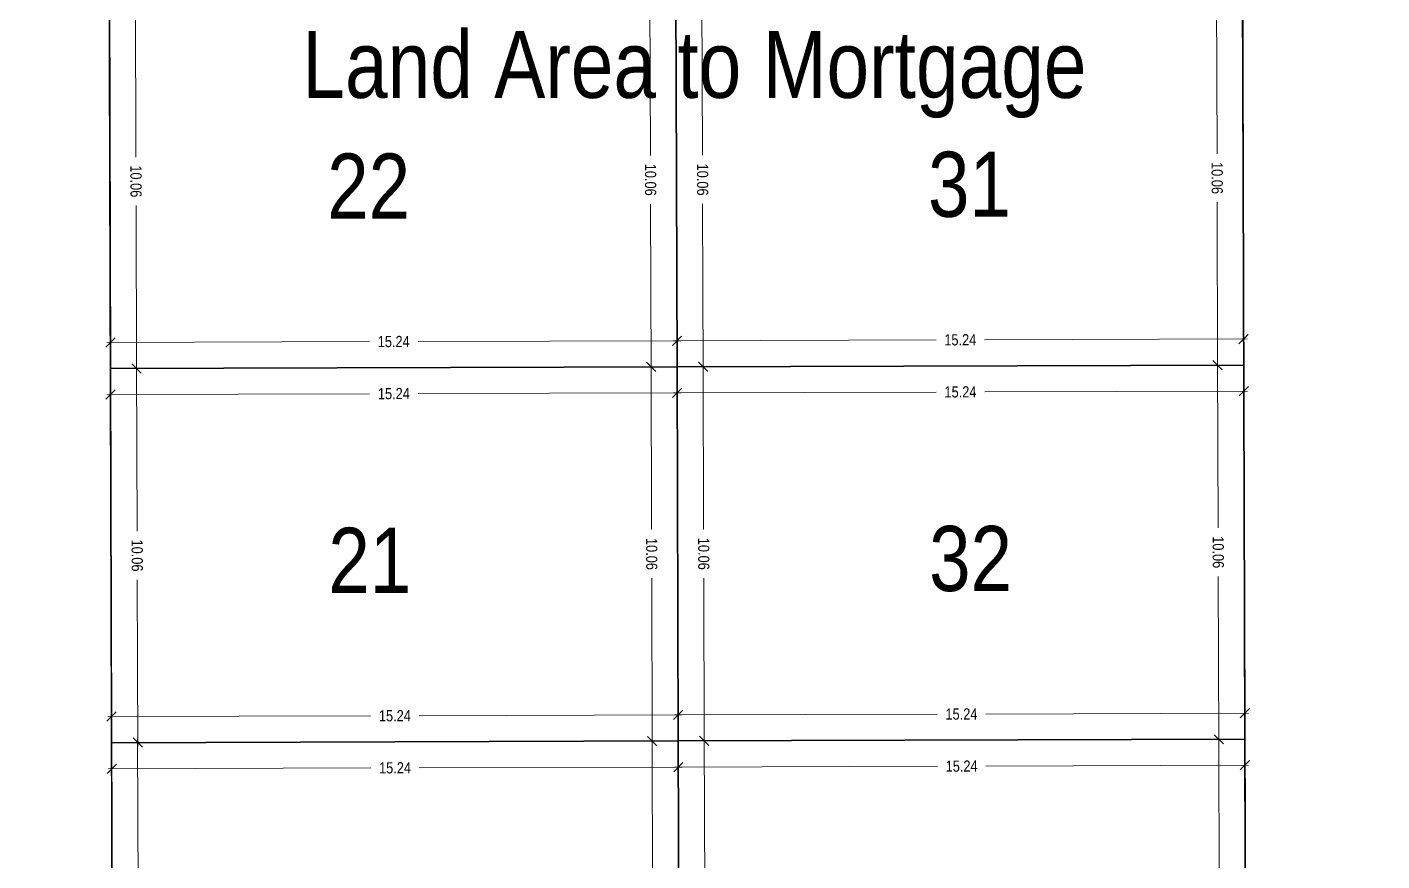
# Model space of a CAD drawing. Header units: millimetres. Extents: x 29397 to 29927, y 26123 to 26652.
# Drawn here: x 29546.64 to 29583.08, y 26310.89 to 26333.3 of the extents above; entities that cross this region are included whole.
import ezdxf
from ezdxf.enums import TextEntityAlignment as Align

# ---------------------------------------------------------------- set-up
doc = ezdxf.new("R2010")
doc.units = ezdxf.units.MM
doc.header["$LTSCALE"] = 0.3
for name, color, linetype in [('_IndivSubPlot', 180, 'Continuous'), ('_IndivSubPlot_DIMENSION', 7, 'Continuous'), ('_InternalRoad', 3, 'Continuous'), ('_MortgageArea', 147, 'Continuous')]:
    doc.layers.add(name, color=color, linetype=linetype)
doc.layers.get('0').off()
doc.styles.add('PreDCRFont', font='ARIALN.TTF')
doc.dimstyles.new('PDCR-PLOT-INT', dxfattribs={"dimtxt": 0.3, "dimasz": 0.25, "dimexe": 0.25, "dimexo": 0.25, "dimgap": 0.25, "dimtad": 0, "dimzin": 0, "dimdsep": 46, "dimtxsty": 'PreDCRFont', "dimblk": 'OBLIQUE', "dimcen": 0.5, "dimdle": 0.1, "dimadec": 0, "dimazin": 0, "dimtfac": 1, "dimtix": 1, "dimtofl": 0, "dimtmove": 1, "dimatfit": 1, "dimfxl": 1, "dimtolj": 1, "dimtzin": 0, "dimlwd": 15, "dimarcsym": 0})

# ---------------------------------------------------------------- blocks, each defined once
blk = doc.blocks.new('_Oblique')
at = {"color": 0, "linetype": 'ByBlock', "lineweight": -2}
blk.add_line((-0.5, -0.5), (0.5, 0.5), dxfattribs=at)
blk = doc.blocks.new('*D1065')
at = {"layer": '_IndivSubPlot_DIMENSION', "color": 0, "lineweight": 15, "transparency": 16777216}
for p, q in [((29564.058, 26313.411), (29571.125, 26313.432)), ((29579.498, 26313.458), (29572.431, 26313.436))]:
    blk.add_line(p, q, dxfattribs=at)
at = {"layer": '_IndivSubPlot_DIMENSION', "color": 0, "lineweight": 15, "transparency": 16777216, "xscale": 0.25, "yscale": 0.25, "zscale": 0.25}
for p, rotation in [((29564.158, 26313.411), 180.1735333746334), ((29579.398, 26313.457), 0.1735333746334345)]:
    blk.add_blockref('_Oblique', p, dxfattribs=dict(at, rotation=rotation))
at = {"layer": '_IndivSubPlot_DIMENSION', "color": 0, "lineweight": 15, "transparency": 16777216, "insert": (29571.778, 26313.434), "char_height": 0.3, "attachment_point": 5, "rotation": 0.1735, "style": 'PreDCRFont'}
blk.add_mtext('\\A1;15.24', dxfattribs=at)
blk = doc.blocks.new('*D1066')
at = {"layer": '_IndivSubPlot_DIMENSION', "color": 0, "lineweight": 15, "transparency": 16777216}
for p, q in [((29564.855, 26314.213), (29564.869, 26309.737)), ((29564.886, 26303.953), (29564.873, 26308.43))]:
    blk.add_line(p, q, dxfattribs=at)
at = {"layer": '_IndivSubPlot_DIMENSION', "color": 0, "lineweight": 15, "transparency": 16777216, "xscale": 0.25, "yscale": 0.25, "zscale": 0.25}
for p, rotation in [((29564.856, 26314.113), 90.17353337461233), ((29564.886, 26304.053), 270.1735333746123)]:
    blk.add_blockref('_Oblique', p, dxfattribs=dict(at, rotation=rotation))
at = {"layer": '_IndivSubPlot_DIMENSION', "color": 0, "lineweight": 15, "transparency": 16777216, "insert": (29564.871, 26309.083), "char_height": 0.3, "attachment_point": 5, "rotation": 270.1735, "style": 'PreDCRFont'}
blk.add_mtext('\\A1;10.06', dxfattribs=at)
blk = doc.blocks.new('*D1068')
at = {"layer": '_IndivSubPlot_DIMENSION', "color": 0, "lineweight": 15, "transparency": 16777216}
for p, q in [((29578.695, 26314.255), (29578.709, 26309.779)), ((29578.726, 26303.995), (29578.713, 26308.472))]:
    blk.add_line(p, q, dxfattribs=at)
at = {"layer": '_IndivSubPlot_DIMENSION', "color": 0, "lineweight": 15, "transparency": 16777216, "xscale": 0.25, "yscale": 0.25, "zscale": 0.25}
for p, rotation in [((29578.696, 26314.155), 90.1735333746123), ((29578.726, 26304.095), 270.1735333746123)]:
    blk.add_blockref('_Oblique', p, dxfattribs=dict(at, rotation=rotation))
at = {"layer": '_IndivSubPlot_DIMENSION', "color": 0, "lineweight": 15, "transparency": 16777216, "insert": (29578.711, 26309.125), "char_height": 0.3, "attachment_point": 5, "rotation": 270.1735, "style": 'PreDCRFont'}
blk.add_mtext('\\A1;10.06', dxfattribs=at)
blk = doc.blocks.new('*D1069')
at = {"layer": '_IndivSubPlot_DIMENSION', "color": 0, "lineweight": 15, "transparency": 16777216}
for p, q in [((29579.467, 26323.518), (29572.4, 26323.496)), ((29564.027, 26323.471), (29571.094, 26323.492))]:
    blk.add_line(p, q, dxfattribs=at)
at = {"layer": '_IndivSubPlot_DIMENSION', "color": 0, "lineweight": 15, "transparency": 16777216, "xscale": 0.25, "yscale": 0.25, "zscale": 0.25}
for p, rotation in [((29564.127, 26323.471), 180.173533374606), ((29579.367, 26323.517), 0.1735333746060164)]:
    blk.add_blockref('_Oblique', p, dxfattribs=dict(at, rotation=rotation))
at = {"layer": '_IndivSubPlot_DIMENSION', "color": 0, "lineweight": 15, "transparency": 16777216, "insert": (29571.747, 26323.494), "char_height": 0.3, "attachment_point": 5, "rotation": 0.1735, "style": 'PreDCRFont'}
blk.add_mtext('\\A1;15.24', dxfattribs=at)
blk = doc.blocks.new('*D1070')
at = {"layer": '_IndivSubPlot_DIMENSION', "color": 0, "lineweight": 15, "transparency": 16777216}
for p, q in [((29564.825, 26324.273), (29564.839, 26319.797)), ((29564.856, 26314.013), (29564.842, 26318.49))]:
    blk.add_line(p, q, dxfattribs=at)
at = {"layer": '_IndivSubPlot_DIMENSION', "color": 0, "lineweight": 15, "transparency": 16777216, "xscale": 0.25, "yscale": 0.25, "zscale": 0.25}
for p, rotation in [((29564.825, 26324.173), 90.17353337463284), ((29564.856, 26314.113), 270.1735333746328)]:
    blk.add_blockref('_Oblique', p, dxfattribs=dict(at, rotation=rotation))
at = {"layer": '_IndivSubPlot_DIMENSION', "color": 0, "lineweight": 15, "transparency": 16777216, "insert": (29564.84, 26319.143), "char_height": 0.3, "attachment_point": 5, "rotation": 270.1735, "style": 'PreDCRFont'}
blk.add_mtext('\\A1;10.06', dxfattribs=at)
blk = doc.blocks.new('*D1071')
at = {"layer": '_IndivSubPlot_DIMENSION', "color": 0, "lineweight": 15, "transparency": 16777216}
for p, q in [((29564.054, 26314.811), (29571.12, 26314.832)), ((29579.494, 26314.858), (29572.427, 26314.836))]:
    blk.add_line(p, q, dxfattribs=at)
at = {"layer": '_IndivSubPlot_DIMENSION', "color": 0, "lineweight": 15, "transparency": 16777216, "xscale": 0.25, "yscale": 0.25, "zscale": 0.25}
for p, rotation in [((29564.154, 26314.811), 180.1735333746334), ((29579.394, 26314.857), 0.1735333746334038)]:
    blk.add_blockref('_Oblique', p, dxfattribs=dict(at, rotation=rotation))
at = {"layer": '_IndivSubPlot_DIMENSION', "color": 0, "lineweight": 15, "transparency": 16777216, "insert": (29571.774, 26314.834), "char_height": 0.3, "attachment_point": 5, "rotation": 0.1735, "style": 'PreDCRFont'}
blk.add_mtext('\\A1;15.24', dxfattribs=at)
blk = doc.blocks.new('*D1072')
at = {"layer": '_IndivSubPlot_DIMENSION', "color": 0, "lineweight": 15, "transparency": 16777216}
for p, q in [((29578.665, 26324.315), (29578.678, 26319.839)), ((29578.696, 26314.055), (29578.682, 26318.532))]:
    blk.add_line(p, q, dxfattribs=at)
at = {"layer": '_IndivSubPlot_DIMENSION', "color": 0, "lineweight": 15, "transparency": 16777216, "xscale": 0.25, "yscale": 0.25, "zscale": 0.25}
for p, rotation in [((29578.665, 26324.215), 90.17353337463297), ((29578.696, 26314.155), 270.1735333746329)]:
    blk.add_blockref('_Oblique', p, dxfattribs=dict(at, rotation=rotation))
at = {"layer": '_IndivSubPlot_DIMENSION', "color": 0, "lineweight": 15, "transparency": 16777216, "insert": (29578.68, 26319.185), "char_height": 0.3, "attachment_point": 5, "rotation": 270.1735, "style": 'PreDCRFont'}
blk.add_mtext('\\A1;10.06', dxfattribs=at)
blk = doc.blocks.new('*D1074')
at = {"layer": '_IndivSubPlot_DIMENSION', "color": 0, "lineweight": 15, "transparency": 16777216}
for p, q in [((29564.794, 26334.333), (29564.808, 26329.857)), ((29564.826, 26324.073), (29564.812, 26328.55))]:
    blk.add_line(p, q, dxfattribs=at)
at = {"layer": '_IndivSubPlot_DIMENSION', "color": 0, "lineweight": 15, "transparency": 16777216, "xscale": 0.25, "yscale": 0.25, "zscale": 0.25}
for p, rotation in [((29564.795, 26334.233), 90.17353337461252), ((29564.825, 26324.173), 270.1735333746125)]:
    blk.add_blockref('_Oblique', p, dxfattribs=dict(at, rotation=rotation))
at = {"layer": '_IndivSubPlot_DIMENSION', "color": 0, "lineweight": 15, "transparency": 16777216, "insert": (29564.81, 26329.203), "char_height": 0.3, "attachment_point": 5, "rotation": 270.1735, "style": 'PreDCRFont'}
blk.add_mtext('\\A1;10.06', dxfattribs=at)
blk = doc.blocks.new('*D1075')
at = {"layer": '_IndivSubPlot_DIMENSION', "color": 0, "lineweight": 15, "transparency": 16777216}
for p, q in [((29564.023, 26324.871), (29571.09, 26324.892)), ((29579.463, 26324.918), (29572.396, 26324.896))]:
    blk.add_line(p, q, dxfattribs=at)
at = {"layer": '_IndivSubPlot_DIMENSION', "color": 0, "lineweight": 15, "transparency": 16777216, "xscale": 0.25, "yscale": 0.25, "zscale": 0.25}
for p, rotation in [((29564.123, 26324.871), 180.173533374606), ((29579.363, 26324.917), 0.1735333746060383)]:
    blk.add_blockref('_Oblique', p, dxfattribs=dict(at, rotation=rotation))
at = {"layer": '_IndivSubPlot_DIMENSION', "color": 0, "lineweight": 15, "transparency": 16777216, "insert": (29571.743, 26324.894), "char_height": 0.3, "attachment_point": 5, "rotation": 0.1735, "style": 'PreDCRFont'}
blk.add_mtext('\\A1;15.24', dxfattribs=at)
blk = doc.blocks.new('*D1076')
at = {"layer": '_IndivSubPlot_DIMENSION', "color": 0, "lineweight": 15, "transparency": 16777216}
for p, q in [((29578.634, 26334.375), (29578.648, 26329.899)), ((29578.665, 26324.115), (29578.652, 26328.592))]:
    blk.add_line(p, q, dxfattribs=at)
at = {"layer": '_IndivSubPlot_DIMENSION', "color": 0, "lineweight": 15, "transparency": 16777216, "xscale": 0.25, "yscale": 0.25, "zscale": 0.25}
for p, rotation in [((29578.635, 26334.275), 90.17353337463325), ((29578.665, 26324.215), 270.1735333746332)]:
    blk.add_blockref('_Oblique', p, dxfattribs=dict(at, rotation=rotation))
at = {"layer": '_IndivSubPlot_DIMENSION', "color": 0, "lineweight": 15, "transparency": 16777216, "insert": (29578.65, 26329.245), "char_height": 0.3, "attachment_point": 5, "rotation": 270.1735, "style": 'PreDCRFont'}
blk.add_mtext('\\A1;10.06', dxfattribs=at)
blk = doc.blocks.new('*D1102')
at = {"layer": '_IndivSubPlot_DIMENSION', "color": 0, "lineweight": 15, "transparency": 16777216}
for p, q in [((29549.555, 26334.287), (29549.568, 26329.81)), ((29549.586, 26324.027), (29549.572, 26328.504))]:
    blk.add_line(p, q, dxfattribs=at)
at = {"layer": '_IndivSubPlot_DIMENSION', "color": 0, "lineweight": 15, "transparency": 16777216, "xscale": 0.25, "yscale": 0.25, "zscale": 0.25}
for p, rotation in [((29549.555, 26334.187), 90.17353337463324), ((29549.585, 26324.127), 270.1735333746332)]:
    blk.add_blockref('_Oblique', p, dxfattribs=dict(at, rotation=rotation))
at = {"layer": '_IndivSubPlot_DIMENSION', "color": 0, "lineweight": 15, "transparency": 16777216, "insert": (29549.57, 26329.157), "char_height": 0.3, "attachment_point": 5, "rotation": 270.1735, "style": 'PreDCRFont'}
blk.add_mtext('\\A1;10.06', dxfattribs=at)
blk = doc.blocks.new('*D1103')
at = {"layer": '_IndivSubPlot_DIMENSION', "color": 0, "lineweight": 15, "transparency": 16777216}
for p, q in [((29548.783, 26324.825), (29555.85, 26324.846)), ((29564.223, 26324.871), (29557.156, 26324.85))]:
    blk.add_line(p, q, dxfattribs=at)
at = {"layer": '_IndivSubPlot_DIMENSION', "color": 0, "lineweight": 15, "transparency": 16777216, "xscale": 0.25, "yscale": 0.25, "zscale": 0.25}
for p, rotation in [((29564.123, 26324.871), 0.1735333746060383), ((29548.883, 26324.825), 180.173533374606)]:
    blk.add_blockref('_Oblique', p, dxfattribs=dict(at, rotation=rotation))
at = {"layer": '_IndivSubPlot_DIMENSION', "color": 0, "lineweight": 15, "transparency": 16777216, "insert": (29556.503, 26324.848), "char_height": 0.3, "attachment_point": 5, "rotation": 0.1735, "style": 'PreDCRFont'}
blk.add_mtext('\\A1;15.24', dxfattribs=at)
blk = doc.blocks.new('*D1104')
at = {"layer": '_IndivSubPlot_DIMENSION', "color": 0, "lineweight": 15, "transparency": 16777216}
for p, q in [((29563.394, 26334.329), (29563.408, 26329.852)), ((29563.426, 26324.069), (29563.412, 26328.546))]:
    blk.add_line(p, q, dxfattribs=at)
at = {"layer": '_IndivSubPlot_DIMENSION', "color": 0, "lineweight": 15, "transparency": 16777216, "xscale": 0.25, "yscale": 0.25, "zscale": 0.25}
for p, rotation in [((29563.395, 26334.229), 90.17353337461252), ((29563.425, 26324.169), 270.1735333746125)]:
    blk.add_blockref('_Oblique', p, dxfattribs=dict(at, rotation=rotation))
at = {"layer": '_IndivSubPlot_DIMENSION', "color": 0, "lineweight": 15, "transparency": 16777216, "insert": (29563.41, 26329.199), "char_height": 0.3, "attachment_point": 5, "rotation": 270.1735, "style": 'PreDCRFont'}
blk.add_mtext('\\A1;10.06', dxfattribs=at)
blk = doc.blocks.new('*D1105')
at = {"layer": '_IndivSubPlot_DIMENSION', "color": 0, "lineweight": 15, "transparency": 16777216}
for p, q in [((29548.787, 26323.425), (29555.854, 26323.446)), ((29564.227, 26323.471), (29557.161, 26323.45))]:
    blk.add_line(p, q, dxfattribs=at)
at = {"layer": '_IndivSubPlot_DIMENSION', "color": 0, "lineweight": 15, "transparency": 16777216, "xscale": 0.25, "yscale": 0.25, "zscale": 0.25}
for p, rotation in [((29548.887, 26323.425), 180.173533374606), ((29564.127, 26323.471), 0.1735333746060164)]:
    blk.add_blockref('_Oblique', p, dxfattribs=dict(at, rotation=rotation))
at = {"layer": '_IndivSubPlot_DIMENSION', "color": 0, "lineweight": 15, "transparency": 16777216, "insert": (29556.507, 26323.448), "char_height": 0.3, "attachment_point": 5, "rotation": 0.1735, "style": 'PreDCRFont'}
blk.add_mtext('\\A1;15.24', dxfattribs=at)
blk = doc.blocks.new('*D1106')
at = {"layer": '_IndivSubPlot_DIMENSION', "color": 0, "lineweight": 15, "transparency": 16777216}
for p, q in [((29549.585, 26324.227), (29549.599, 26319.751)), ((29549.616, 26313.967), (29549.603, 26318.444))]:
    blk.add_line(p, q, dxfattribs=at)
at = {"layer": '_IndivSubPlot_DIMENSION', "color": 0, "lineweight": 15, "transparency": 16777216, "xscale": 0.25, "yscale": 0.25, "zscale": 0.25}
for p, rotation in [((29549.585, 26324.127), 90.17353337463268), ((29549.616, 26314.067), 270.1735333746327)]:
    blk.add_blockref('_Oblique', p, dxfattribs=dict(at, rotation=rotation))
at = {"layer": '_IndivSubPlot_DIMENSION', "color": 0, "lineweight": 15, "transparency": 16777216, "insert": (29549.601, 26319.097), "char_height": 0.3, "attachment_point": 5, "rotation": 270.1735, "style": 'PreDCRFont'}
blk.add_mtext('\\A1;10.06', dxfattribs=at)
blk = doc.blocks.new('*D1107')
at = {"layer": '_IndivSubPlot_DIMENSION', "color": 0, "lineweight": 15, "transparency": 16777216}
for p, q in [((29548.814, 26314.765), (29555.88, 26314.786)), ((29564.254, 26314.811), (29557.187, 26314.79))]:
    blk.add_line(p, q, dxfattribs=at)
at = {"layer": '_IndivSubPlot_DIMENSION', "color": 0, "lineweight": 15, "transparency": 16777216, "xscale": 0.25, "yscale": 0.25, "zscale": 0.25}
for p, rotation in [((29548.914, 26314.765), 180.1735333746334), ((29564.154, 26314.811), 0.1735333746334038)]:
    blk.add_blockref('_Oblique', p, dxfattribs=dict(at, rotation=rotation))
at = {"layer": '_IndivSubPlot_DIMENSION', "color": 0, "lineweight": 15, "transparency": 16777216, "insert": (29556.534, 26314.788), "char_height": 0.3, "attachment_point": 5, "rotation": 0.1735, "style": 'PreDCRFont'}
blk.add_mtext('\\A1;15.24', dxfattribs=at)
blk = doc.blocks.new('*D1108')
at = {"layer": '_IndivSubPlot_DIMENSION', "color": 0, "lineweight": 15, "transparency": 16777216}
for p, q in [((29563.425, 26324.269), (29563.439, 26319.792)), ((29563.456, 26314.009), (29563.442, 26318.486))]:
    blk.add_line(p, q, dxfattribs=at)
at = {"layer": '_IndivSubPlot_DIMENSION', "color": 0, "lineweight": 15, "transparency": 16777216, "xscale": 0.25, "yscale": 0.25, "zscale": 0.25}
for p, rotation in [((29563.425, 26324.169), 90.17353337463284), ((29563.456, 26314.109), 270.1735333746328)]:
    blk.add_blockref('_Oblique', p, dxfattribs=dict(at, rotation=rotation))
at = {"layer": '_IndivSubPlot_DIMENSION', "color": 0, "lineweight": 15, "transparency": 16777216, "insert": (29563.44, 26319.139), "char_height": 0.3, "attachment_point": 5, "rotation": 270.1735, "style": 'PreDCRFont'}
blk.add_mtext('\\A1;10.06', dxfattribs=at)
blk = doc.blocks.new('*D1109')
at = {"layer": '_IndivSubPlot_DIMENSION', "color": 0, "lineweight": 15, "transparency": 16777216}
for p, q in [((29548.818, 26313.365), (29555.885, 26313.386)), ((29564.258, 26313.411), (29557.191, 26313.39))]:
    blk.add_line(p, q, dxfattribs=at)
at = {"layer": '_IndivSubPlot_DIMENSION', "color": 0, "lineweight": 15, "transparency": 16777216, "xscale": 0.25, "yscale": 0.25, "zscale": 0.25}
for p, rotation in [((29548.918, 26313.365), 180.1735333746334), ((29564.158, 26313.411), 0.1735333746334345)]:
    blk.add_blockref('_Oblique', p, dxfattribs=dict(at, rotation=rotation))
at = {"layer": '_IndivSubPlot_DIMENSION', "color": 0, "lineweight": 15, "transparency": 16777216, "insert": (29556.538, 26313.388), "char_height": 0.3, "attachment_point": 5, "rotation": 0.1735, "style": 'PreDCRFont'}
blk.add_mtext('\\A1;15.24', dxfattribs=at)
blk = doc.blocks.new('*D1110')
at = {"layer": '_IndivSubPlot_DIMENSION', "color": 0, "lineweight": 15, "transparency": 16777216}
for p, q in [((29549.615, 26314.167), (29549.629, 26309.691)), ((29549.647, 26303.907), (29549.633, 26308.384))]:
    blk.add_line(p, q, dxfattribs=at)
at = {"layer": '_IndivSubPlot_DIMENSION', "color": 0, "lineweight": 15, "transparency": 16777216, "xscale": 0.25, "yscale": 0.25, "zscale": 0.25}
for p, rotation in [((29549.616, 26314.067), 90.17353337461238), ((29549.646, 26304.007), 270.1735333746124)]:
    blk.add_blockref('_Oblique', p, dxfattribs=dict(at, rotation=rotation))
at = {"layer": '_IndivSubPlot_DIMENSION', "color": 0, "lineweight": 15, "transparency": 16777216, "insert": (29549.631, 26309.037), "char_height": 0.3, "attachment_point": 5, "rotation": 270.1735, "style": 'PreDCRFont'}
blk.add_mtext('\\A1;10.06', dxfattribs=at)
blk = doc.blocks.new('*D1112')
at = {"layer": '_IndivSubPlot_DIMENSION', "color": 0, "lineweight": 15, "transparency": 16777216}
for p, q in [((29563.455, 26314.209), (29563.469, 26309.732)), ((29563.486, 26303.949), (29563.473, 26308.426))]:
    blk.add_line(p, q, dxfattribs=at)
at = {"layer": '_IndivSubPlot_DIMENSION', "color": 0, "lineweight": 15, "transparency": 16777216, "xscale": 0.25, "yscale": 0.25, "zscale": 0.25}
for p, rotation in [((29563.456, 26314.109), 90.17353337461239), ((29563.486, 26304.049), 270.1735333746124)]:
    blk.add_blockref('_Oblique', p, dxfattribs=dict(at, rotation=rotation))
at = {"layer": '_IndivSubPlot_DIMENSION', "color": 0, "lineweight": 15, "transparency": 16777216, "insert": (29563.471, 26309.079), "char_height": 0.3, "attachment_point": 5, "rotation": 270.1735, "style": 'PreDCRFont'}
blk.add_mtext('\\A1;10.06', dxfattribs=at)

msp = doc.modelspace()

# ---------------------------------------------------------------- linework, layer by layer
at = {"layer": '_IndivSubPlot'}
for points in [[(29564.095, 26334.231), (29548.855, 26334.185), (29548.885, 26324.125), (29564.125, 26324.171)], [(29579.335, 26334.277), (29564.095, 26334.231), (29564.125, 26324.171), (29579.365, 26324.217)], [(29564.125, 26324.171), (29548.885, 26324.125), (29548.916, 26314.065), (29564.156, 26314.111)], [(29579.365, 26324.217), (29564.125, 26324.171), (29564.156, 26314.111), (29579.396, 26314.157)], [(29564.156, 26314.111), (29548.916, 26314.065), (29548.946, 26304.005), (29564.186, 26304.051)], [(29579.396, 26314.157), (29564.156, 26314.111), (29564.186, 26304.051), (29579.426, 26304.097)]]:
    msp.add_lwpolyline(points, close=True, dxfattribs=at)
at = {"layer": '_InternalRoad'}
for points in [[(29591.197, 26379.885), (29591.188, 26382.885), (29581.136, 26382.617), (29579.19, 26382.01), (29579.199, 26379.01), (29579.243, 26364.457), (29579.457, 26294.037), (29591.457, 26294.074), (29591.412, 26308.864), (29591.367, 26323.654), (29591.322, 26338.444), (29591.277, 26353.233), (29591.233, 26368.023)], [(29548.726, 26376.782), (29545.922, 26376.782), (29536.732, 26374.806), (29536.976, 26294.01), (29538.129, 26293.912), (29548.977, 26293.945)]]:
    msp.add_lwpolyline(points, close=True, dxfattribs=at)
at = {"layer": '_MortgageArea'}
msp.add_lwpolyline([(29579.243, 26364.457), (29548.763, 26364.365), (29548.977, 26293.945), (29579.457, 26294.037)], close=True, dxfattribs=at)

# ---------------------------------------------------------------- texts
at = {"layer": '_IndivSubPlot', "lineweight": 30, "style": 'PreDCRFont'}
for s, p in [('22', (29555.829, 26329.028)), ('31', (29571.989, 26329.077)), ('21', (29555.86, 26318.968)), ('32', (29572.019, 26319.017))]:
    msp.add_text(s, height=1.75, dxfattribs=at).set_placement(p, align=Align.MIDDLE_CENTER)
at = {"layer": '_MortgageArea', "lineweight": 30, "insert": (29564.591, 26332.028), "char_height": 1.8, "attachment_point": 5, "style": 'PreDCRFont'}
msp.add_mtext('Land Area to Mortgage', dxfattribs=at)

# ---------------------------------------------------------------- dimensions: what is measured, and where the dimension line sits
at = {"layer": '_IndivSubPlot_DIMENSION', "lineweight": 15}
for p1, p2, text, picture, middle in [((29549.555, 26334.187), (29549.585, 26324.127), '10.06', '*D1102', (29549.57, 26329.157)), ((29563.425, 26324.169), (29563.395, 26334.229), '10.06', '*D1104', (29563.41, 26329.199)), ((29564.795, 26334.233), (29564.825, 26324.173), '10.06', '*D1074', (29564.81, 26329.203)), ((29578.665, 26324.215), (29578.635, 26334.275), '10.06', '*D1076', (29578.65, 26329.245)), ((29548.883, 26324.825), (29564.123, 26324.871), '15.24', '*D1103', (29556.503, 26324.848)), ((29564.123, 26324.871), (29579.363, 26324.917), '15.24', '*D1075', (29571.743, 26324.894)), ((29549.585, 26324.127), (29549.616, 26314.067), '10.06', '*D1106', (29549.601, 26319.097)), ((29563.456, 26314.109), (29563.425, 26324.169), '10.06', '*D1108', (29563.44, 26319.139)), ((29564.825, 26324.173), (29564.856, 26314.113), '10.06', '*D1070', (29564.84, 26319.143)), ((29578.696, 26314.155), (29578.665, 26324.215), '10.06', '*D1072', (29578.68, 26319.185)), ((29564.127, 26323.471), (29548.887, 26323.425), '15.24', '*D1105', (29556.507, 26323.448)), ((29579.367, 26323.517), (29564.127, 26323.471), '15.24', '*D1069', (29571.747, 26323.494)), ((29548.914, 26314.765), (29564.154, 26314.811), '15.24', '*D1107', (29556.534, 26314.788)), ((29564.154, 26314.811), (29579.394, 26314.857), '15.24', '*D1071', (29571.774, 26314.834)), ((29549.616, 26314.067), (29549.646, 26304.007), '10.06', '*D1110', (29549.631, 26309.037)), ((29563.486, 26304.049), (29563.456, 26314.109), '10.06', '*D1112', (29563.471, 26309.079)), ((29564.856, 26314.113), (29564.886, 26304.053), '10.06', '*D1066', (29564.871, 26309.083)), ((29578.726, 26304.095), (29578.696, 26314.155), '10.06', '*D1068', (29578.711, 26309.125)), ((29564.158, 26313.411), (29548.918, 26313.365), '15.24', '*D1109', (29556.538, 26313.388)), ((29579.398, 26313.457), (29564.158, 26313.411), '15.24', '*D1065', (29571.778, 26313.434))]:
    dim = msp.add_aligned_dim(p1=p1, p2=p2, distance=0, text=text, dimstyle='PDCR-PLOT-INT', dxfattribs=at)
    dim.commit()
    dim.dimension.update_dxf_attribs({"geometry": picture, "text_midpoint": middle})

doc.saveas('drawing.dxf')
